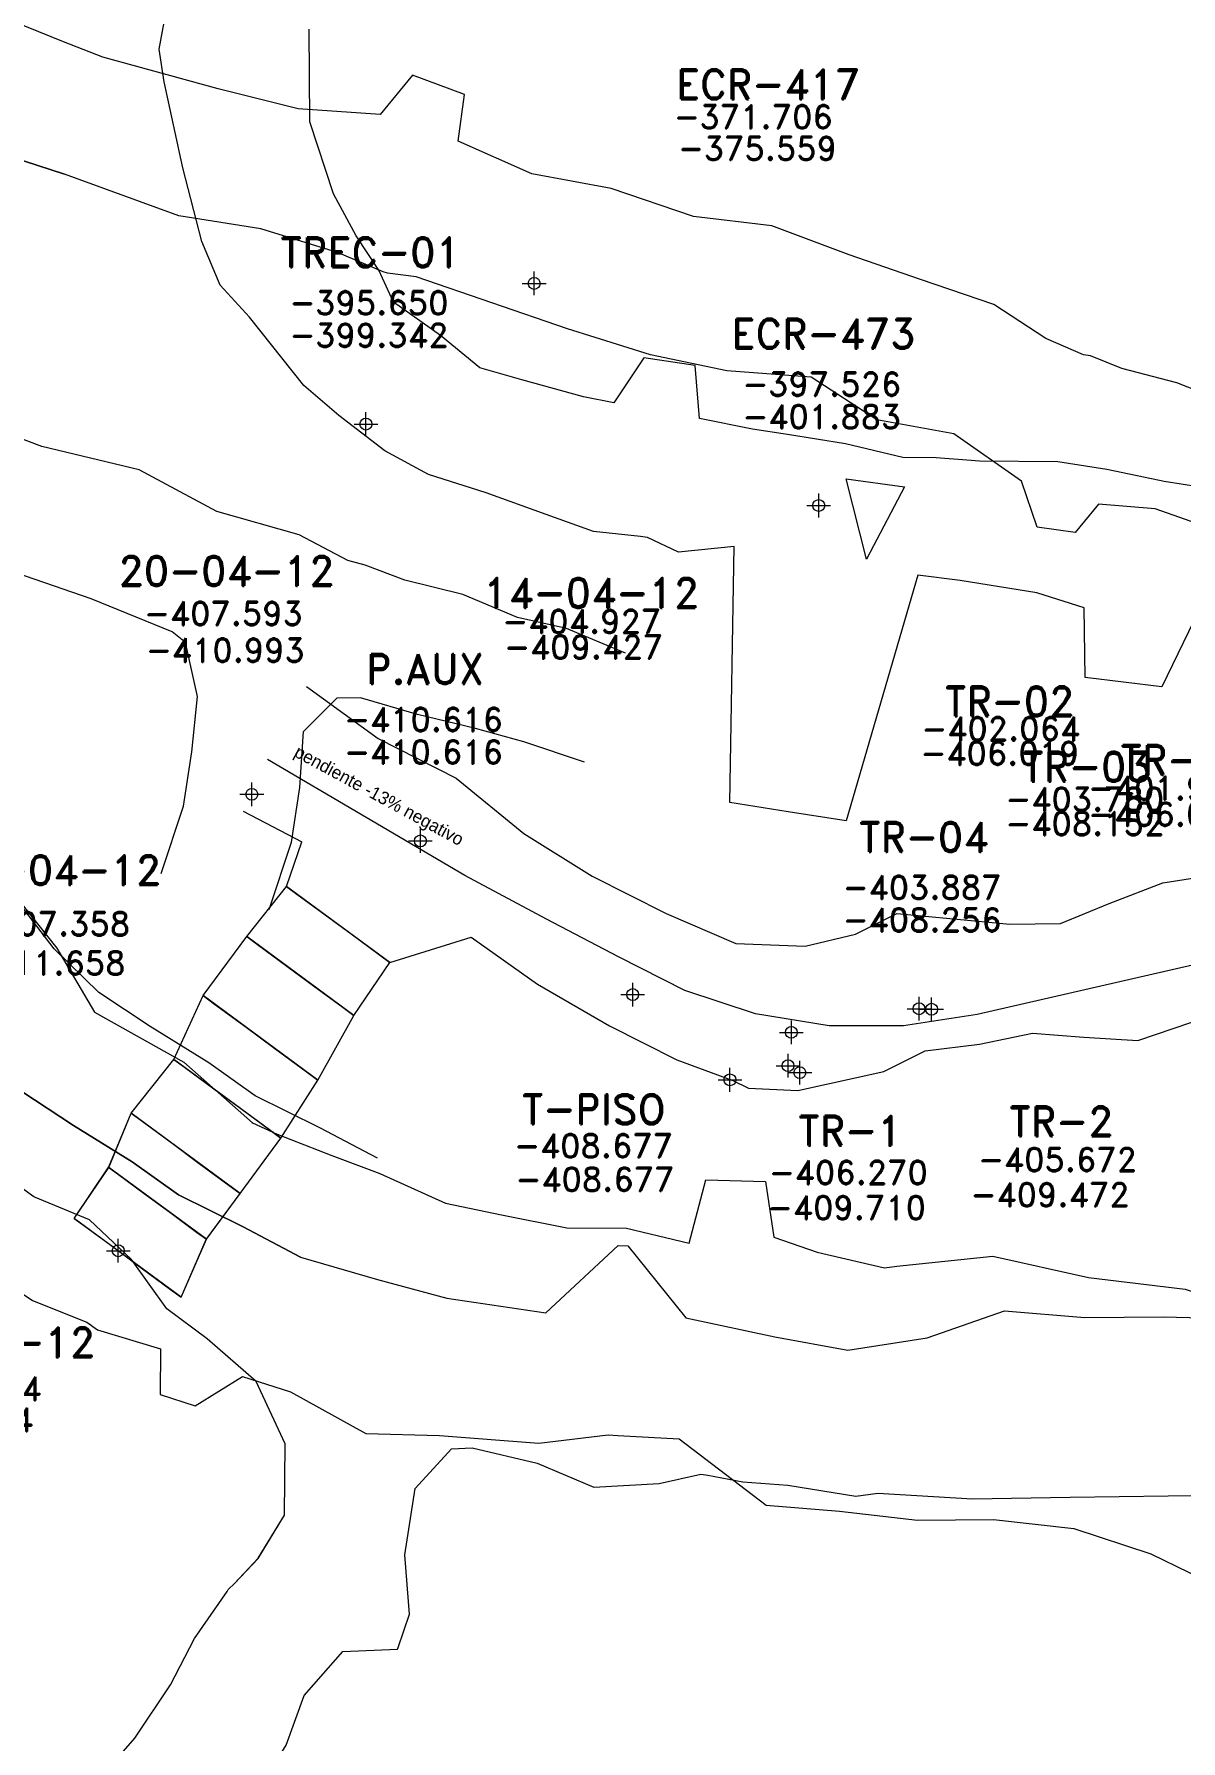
# Model space of a CAD drawing. Extents: x 0 to 99091, y -1812 to 13278.
# Drawn here: x 10198.9 to 10247.2, y 10022.3 to 10094.2 of the extents above; entities that cross this region are included whole.
import ezdxf
from ezdxf.enums import TextEntityAlignment as Align

# ---------------------------------------------------------------- set-up
doc = ezdxf.new("R2010")
doc.units = 0
doc.header["$MEASUREMENT"] = 0
doc.header["$PDMODE"] = 34
doc.header["$PDSIZE"] = 0.5
for name, color, linetype in [('abajo', 7, 'Continuous'), ('ACC-4482-82-SCR', 5, 'Continuous'), ('arriba', 7, 'Continuous'), ('F-380-8541-NW-FI3', 174, 'Continuous'), ('F-440-8185-W-SCR', 1, 'Continuous'), ('F-460-8340-EW-SCR', 5, 'Continuous'), ('proy82- 480', 7, 'Continuous'), ('R-380-8541-SE-FIC', 210, 'Continuous'), ('R-380-8541-SE-SCR', 1, 'Continuous'), ('sec', 7, 'Continuous')]:
    doc.layers.add(name, color=color, linetype=linetype)
doc.styles.add('ROMAND', font='ROMAND.SHX')
doc.styles.add('ROMANS', font='ROMANS.SHX', dxfattribs={"width": 2.5})

# ---------------------------------------------------------------- blocks, each defined once
blk = doc.blocks.new('F2')
at = {"lineweight": 0}
blk.add_point((0, 0), dxfattribs=at)
at = {"lineweight": 0, "style": 'ROMAND'}
for tag, height, p in [('NOMBRE', 1.25, (0.201, 6.617)), ('CIELO', 1, (0.136, 4.616)), ('PISO', 1, (0.136, 3.247))]:
    blk.add_attdef(tag, text='', height=height, dxfattribs=at).set_placement(p, align=Align.CENTER)
at = {"lineweight": 0, "style": 'ROMANS', "flags": 1}
for tag, p in [('MINA', (-0.074, -3.255)), ('LOCALIZACION', (-0.074, -4.928)), ('ESTRUCTURA', (-0.074, -6.618)), ('NIVEL', (-0.074, -8.29)), ('OBRA', (-0.074, -10.121)), ('FECHA', (-0.074, -11.793)), ('ATRAS', (-0.074, -13.483)), ('TOPOGRAFO', (2.675, -15.297))]:
    blk.add_attdef(tag, text='', height=1.25, dxfattribs=at).set_placement(p, align=Align.CENTER)

msp = doc.modelspace()

# ---------------------------------------------------------------- linework, layer by layer
at = {"color": 2, "linetype": 'Continuous', "lineweight": 0, "flags": 128}
msp.add_lwpolyline([(10233.98939, 10072.10295), (10233.13363, 10075.49928), (10235.59448, 10075.15795)], close=True, dxfattribs=at)
at = {"layer": 'abajo', "color": 5, "linetype": 'Continuous', "lineweight": 0}
for points in [[(10210.3953, 10066.74606, -410.99251), (10213.41538, 10064.54433, -410.80705), (10216.7065, 10062.87789, -410.7216), (10219.54728, 10060.54276, -410.54386), (10222.43604, 10058.74379, -410.18156), (10225.54926, 10057.16742, -409.81153), (10228.48598, 10055.90461, -409.76466), (10231.40206, 10055.8021, -409.01906)], [(10207.73005, 10061.48237, -410.99251), (10210.19796, 10060.19559, -410.98517)], [(10217.33377, 10056.17122, -410.54386), (10220.13218, 10054.19382, -410.18156), (10223.15506, 10052.43902, -409.81153), (10226.00143, 10050.99777, -409.76466), (10228.36068, 10050.13944, -409.47178)]]:
    msp.add_polyline3d(points, dxfattribs=at)
at = {"layer": 'abajo', "color": 4, "linetype": 'Continuous', "lineweight": 0, "ltscale": 5}
for points in [[(10200.6093, 10044.3196, -411.65781), (10202.072, 10046.49123, -421.40706), (10203.00719, 10048.75311, -411.4679), (10204.8053, 10051.02435, -411.49976), (10206.03991, 10053.71089, -411.33162), (10207.87597, 10056.20218, -411.15188), (10209.55563, 10058.3127, -410.99533), (10210.19796, 10060.19559, -410.98517)], [(10205.11729, 10040.99725, -411.65781), (10206.16923, 10043.43531, -421.40706), (10207.59568, 10045.37143, -411.4679), (10209.31329, 10047.702, -411.49976), (10210.8699, 10050.15123, -411.33162), (10212.38396, 10052.87983, -411.15188), (10213.90262, 10055.109, -410.99533), (10217.33377, 10056.17122, -410.54386)]]:
    msp.add_polyline3d(points, dxfattribs=at)
at = {"layer": 'abajo', "color": 4, "linetype": 'Continuous', "lineweight": 0}
for points in [[(10199.95617, 10017.77022, -368.23474), (10200.92607, 10019.85295, -368.28144), (10203.15481, 10022.40607, -368.09192), (10204.66374, 10024.65851, -368.26413), (10205.67635, 10026.60657, -368.30446), (10207.04719, 10028.59336, -368.45753), (10207.09322, 10028.68191, -368.46391)], [(10205.54609, 10014.86457, -368.23474), (10206.69345, 10016.85506, -368.28144), (10208.12363, 10019.82327, -368.09192), (10209.54383, 10022.12183, -368.26413), (10210.29025, 10024.20826, -368.30446), (10211.92728, 10026.05669, -368.45753), (10214.22761, 10026.16447, -366.66635)]]:
    msp.add_polyline3d(points, dxfattribs=at)
at = {"layer": 'ACC-4482-82-SCR', "color": 6, "linetype": 'Continuous', "lineweight": 0, "flags": 128}
msp.add_lwpolyline([(10213.3855, 10046.8604), (10210.96069, 10048.13832), (10208.23253, 10049.48233), (10206.28336, 10050.88242), (10203.81143, 10052.41175), (10201.64149, 10053.84729), (10199.76324, 10055.68892), (10198.30366, 10057.5992), (10195.44853, 10059.28067), (10192.92056, 10061.589), (10186.23572, 10065.65196)], dxfattribs=at)
at = {"layer": 'ACC-4482-82-SCR', "color": 6, "linetype": 'Continuous', "lineweight": 0, "elevation": -374.72976, "flags": 128}
msp.add_lwpolyline([(10210.14708, 10042.68699), (10207.72227, 10043.96491), (10204.99411, 10045.30892), (10203.04493, 10046.709), (10200.57301, 10048.23833), (10198.40306, 10049.67387), (10196.52482, 10051.51551), (10195.06524, 10053.42579), (10192.21011, 10055.10725), (10189.68214, 10057.41558), (10182.99729, 10061.47854)], dxfattribs=at)
at = {"layer": 'ACC-4482-82-SCR', "color": 6, "linetype": 'Continuous', "lineweight": 0}
for points in [[(10212.86286, 10071.85316, -352.10097), (10212.13052, 10072.05541, -352.4945), (10210.08807, 10073.13793, -352.48571), (10206.6221, 10074.11133, -352.68498), (10203.34251, 10075.86907, -353.09257), (10199.24643, 10076.86416, -352.84172), (10195.88536, 10078.11862, -353.541), (10193.53807, 10079.0148, -354.06231), (10193.53807, 10079.0148, -354.06231)], [(10212.86286, 10071.85316, -357.70097), (10212.13052, 10072.05541, -357.6945), (10210.08807, 10073.13793, -357.68571), (10206.6221, 10074.11133, -357.78498), (10203.34251, 10075.86907, -357.79257), (10199.24643, 10076.86416, -357.84172), (10195.88536, 10078.11862, -358.241), (10193.53807, 10079.0148, -358.26231), (10193.53807, 10079.0148, -358.26231)], [(10204.73388, 10069.05222, -352.68498), (10201.31442, 10070.43521, -353.09257), (10197.35821, 10071.80505, -352.84172), (10193.99714, 10073.05951, -353.541), (10191.66233, 10074.05783, -354.06231), (10191.66233, 10074.05783, -354.06231)], [(10204.73388, 10069.05222, -357.78498), (10201.31442, 10070.43521, -357.79257), (10197.35821, 10071.80505, -357.84172), (10193.99714, 10073.05951, -358.241), (10191.66233, 10074.05783, -358.26231), (10191.66233, 10074.05783, -358.26231)], [(10223.83138, 10068.1414, -353.30448), (10221.34654, 10069.18601, -353.68987), (10219.2805, 10069.64504, -353.13406), (10216.98234, 10070.6192, -352.90572), (10214.54295, 10071.21912, -352.57738), (10212.86286, 10071.85316, -352.10097)], [(10223.83138, 10068.1414, -358.00448), (10221.34654, 10069.18601, -358.18987), (10219.2805, 10069.64504, -358.03406), (10216.98234, 10070.6192, -357.70572), (10214.54295, 10071.21912, -357.67738), (10212.86286, 10071.85316, -357.70097)], [(10204.2707, 10058.85414, -353.36112), (10205.21331, 10061.69082, -353.10664), (10205.55639, 10063.99174, -353.61154), (10205.80457, 10066.32419, -353.11643), (10205.2942, 10068.59372, -353.54678), (10204.73388, 10069.05222, -352.68498)], [(10204.2707, 10058.85414, -357.96112), (10205.21331, 10061.69082, -357.90664), (10205.55639, 10063.99174, -357.71154), (10205.80457, 10066.32419, -357.71643), (10205.2942, 10068.59372, -357.74678), (10204.73388, 10069.05222, -357.78498)], [(10208.8258, 10057.34051, -357.96112), (10209.76841, 10060.17719, -357.90664), (10210.11149, 10062.47811, -357.71154), (10210.26477, 10064.84209, -357.71643), (10211.67096, 10066.24685, -357.74348)], [(10208.8258, 10057.34051, -353.36112), (10209.76841, 10060.17719, -353.10664), (10210.11149, 10062.47811, -353.61154), (10210.26477, 10064.84209, -353.11643), (10211.67096, 10066.24685, -353.50007)], [(10222.10131, 10063.55698, -353.30448), (10219.54586, 10064.41447, -353.68987), (10217.51513, 10064.96706, -353.13406), (10215.07574, 10065.56699, -352.90572), (10212.67166, 10066.26047, -352.57738), (10211.67096, 10066.24685, -353.50007)], [(10222.10131, 10063.55698, -358.00448), (10219.54586, 10064.41447, -358.18987), (10217.51513, 10064.96706, -358.03406), (10215.07574, 10065.56699, -357.70572), (10212.67166, 10066.26047, -357.67738), (10211.67096, 10066.24685, -357.74348)]]:
    msp.add_polyline3d(points, dxfattribs=at)
at = {"layer": 'arriba', "color": 5, "linetype": 'Continuous', "lineweight": 0}
for points in [[(10210.3953, 10066.74606, -407.59251), (10213.41538, 10064.54433, -406.90705), (10216.7065, 10062.87789, -407.2216), (10219.54728, 10060.54276, -407.24386), (10222.43604, 10058.74379, -406.18156), (10225.54926, 10057.16742, -405.21153), (10228.48598, 10055.90461, -405.66466), (10231.40206, 10055.8021, -404.61906)], [(10207.73005, 10061.48237, -407.59251), (10210.19796, 10060.19559, -406.58517)], [(10231.40206, 10055.8021, -404.61906), (10233.52145, 10056.2948, -403.92565), (10235.27012, 10057.16784, -403.92576), (10237.65182, 10056.94658, -403.08378), (10240.03352, 10056.72532, -402.4418), (10242.15959, 10056.75745, -402.42086), (10244.22068, 10057.59311, -402.1894), (10246.47652, 10058.46914, -401.8369), (10248.5417, 10058.79503, -401.81597), (10251.62123, 10059.12689, -401.98982), (10253.48757, 10059.9222, -402.87941), (10254.07182, 10060.04329, -402.81628)], [(10231.40206, 10055.8021, -409.01906), (10233.52145, 10056.2948, -408.82565), (10235.27012, 10057.16784, -408.42576), (10237.65182, 10056.94658, -408.28378), (10240.03352, 10056.72532, -408.0418), (10242.15959, 10056.75745, -407.72086), (10244.22068, 10057.59311, -407.0894), (10246.47652, 10058.46914, -406.6369), (10248.5417, 10058.79503, -406.31597), (10251.62123, 10059.12689, -406.18982), (10253.48757, 10059.9222, -406.27941), (10254.07182, 10060.04329, -406.21628)], [(10217.33377, 10056.17122, -407.24386), (10220.13218, 10054.19382, -406.18156), (10223.15506, 10052.43902, -405.21153), (10226.00143, 10050.99777, -405.66466), (10228.36068, 10050.13944, -405.47178)], [(10231.10304, 10049.70943, -404.61906), (10234.7188, 10050.51757, -403.92565), (10236.46747, 10051.39061, -403.92576), (10238.7477, 10051.65895, -403.08378), (10240.98734, 10052.12312, -402.4418), (10243.15399, 10051.95941, -402.42086), (10245.41802, 10051.81588, -402.1894), (10247.69415, 10052.59399, -401.8369), (10249.65787, 10053.40948, -401.81597), (10252.75769, 10053.64342, -401.98982), (10255.09079, 10052.18659, -402.87941), (10255.67504, 10052.30768, -402.81628)], [(10231.10304, 10049.70943, -409.01906), (10234.7188, 10050.51757, -408.82565), (10236.46747, 10051.39061, -408.42576), (10238.7477, 10051.65895, -408.28378), (10240.98734, 10052.12312, -408.0418), (10243.15399, 10051.95941, -407.72086), (10245.41802, 10051.81588, -407.0894), (10247.69415, 10052.59399, -406.6369), (10249.65787, 10053.40948, -406.31597), (10252.75769, 10053.64342, -406.18982), (10255.09079, 10052.18659, -406.27941), (10255.67504, 10052.30768, -406.21628)]]:
    msp.add_polyline3d(points, dxfattribs=at)
at = {"layer": 'arriba', "color": 4, "linetype": 'Continuous', "lineweight": 0, "ltscale": 5}
for points in [[(10200.6093, 10044.3196, -407.35781), (10202.06872, 10046.4684, -407.30706), (10203.00719, 10048.75311, -407.3679), (10204.8053, 10051.02435, -406.19976), (10206.03991, 10053.71089, -406.43162), (10207.87597, 10056.20218, -406.25188), (10209.55563, 10058.3127, -406.69533), (10210.19796, 10060.19559, -406.58517)], [(10205.11729, 10040.99725, -407.35781), (10206.17421, 10043.44269, -407.30706), (10207.59568, 10045.37143, -407.3679), (10209.31329, 10047.702, -406.19976), (10210.8699, 10050.15123, -406.43162), (10212.38396, 10052.87983, -406.25188), (10213.90262, 10055.109, -406.69533), (10217.33377, 10056.17122, -407.24386)]]:
    msp.add_polyline3d(points, dxfattribs=at)
at = {"layer": 'arriba', "color": 2, "linetype": 'Continuous', "lineweight": 0}
for points in [[(10228.36068, 10050.13944, -405.47178), (10229.02228, 10049.81155, -404.78361), (10231.10304, 10049.70943, -404.61906)], [(10228.36068, 10050.13944, -409.47178), (10229.02228, 10049.81155, -409.08361), (10231.10304, 10049.70943, -409.01906)]]:
    msp.add_polyline3d(points, dxfattribs=at)
at = {"layer": 'arriba', "color": 4, "linetype": 'Continuous', "lineweight": 0}
for points in [[(10199.95617, 10017.77022, -364.03474), (10200.92607, 10019.85295, -364.48144), (10203.15481, 10022.40607, -364.49192), (10204.66374, 10024.65851, -364.26413), (10205.67635, 10026.60657, -364.40446), (10207.04719, 10028.59336, -364.55753), (10207.09322, 10028.68191, -364.56391)], [(10205.54609, 10014.86457, -364.03474), (10206.69345, 10016.85506, -364.48144), (10208.12363, 10019.82327, -364.49192), (10209.54383, 10022.12183, -364.26413), (10210.29025, 10024.20826, -364.40446), (10211.92728, 10026.05669, -364.55753), (10214.22761, 10026.16447, -362.56635)]]:
    msp.add_polyline3d(points, dxfattribs=at)
at = {"layer": 'F-440-8185-W-SCR', "color": 1, "linetype": 'Continuous', "lineweight": 0}
for points in [[(10177.24642, 10068.67731, -362.60588), (10180.34528, 10067.49259, -362.43053), (10181.91429, 10070.44821, -362.53357), (10184.7732, 10070.1735, -362.53584), (10185.42552, 10067.04546, -362.26472), (10188.3865, 10064.99561, -362.29208), (10191.95931, 10062.78563, -362.724), (10192.1895, 10062.51618, -362.42658), (10195.02952, 10060.90333, -362.65136), (10198.02334, 10058.35457, -362.28099), (10198.30748, 10057.69182, -362.08555), (10199.88096, 10055.71095, -362.60379), (10201.46181, 10053.00902, -362.22507), (10205.22762, 10050.91196, -362.15775), (10208.11891, 10048.34747, -363.63458)], [(10177.24642, 10068.67731, -366.60588), (10180.34528, 10067.49259, -366.63053), (10181.91429, 10070.44821, -366.63357), (10184.7732, 10070.1735, -366.63584), (10185.42552, 10067.04546, -366.76472), (10188.3865, 10064.99561, -366.79208), (10191.95931, 10062.78563, -366.824), (10192.1895, 10062.51618, -366.82658), (10195.02952, 10060.90333, -366.75136), (10198.02334, 10058.35457, -366.78099), (10198.30748, 10057.69182, -366.68555), (10199.88096, 10055.71095, -366.80379), (10201.46181, 10053.00902, -366.72507), (10205.22762, 10050.91196, -366.75775), (10208.11891, 10048.34747, -368.13458)], [(10206.20339, 10039.24903, -362.29105), (10204.51542, 10040.50225, -362.07669), (10203.02414, 10042.58692, -362.06029), (10201.25425, 10044.25641, -362.24388), (10198.8998, 10045.23431, -362.52679), (10196.6306, 10046.87759, -362.30765), (10195.33159, 10048.3515, -362.69466), (10194.06629, 10046.87507, -362.38441), (10191.96816, 10048.12763, -362.17826), (10192.20033, 10049.24856, -362.37347), (10190.8456, 10050.63944, -362.46048), (10189.30192, 10053.72272, -362.53998), (10187.89368, 10055.75166, -362.42425), (10185.00819, 10055.3999, -362.40922), (10182.87553, 10056.34939, -362.39349), (10180.68826, 10057.5764, -362.4764), (10179.35862, 10058.10741, -362.56683), (10177.91865, 10058.83291, -362.8559), (10176.25799, 10059.94737, -362.64222), (10175.09442, 10060.36694, -362.53402), (10175.09442, 10060.36694, -362.53402)], [(10206.20339, 10039.24903, -366.59105), (10204.51542, 10040.50225, -366.67669), (10203.02414, 10042.58692, -366.56029), (10201.25425, 10044.25641, -366.54388), (10198.8998, 10045.23431, -366.72679), (10196.6306, 10046.87759, -366.80765), (10195.33159, 10048.3515, -366.39466), (10194.06629, 10046.87507, -366.48441), (10191.96816, 10048.12764, -366.47826), (10192.20033, 10049.24856, -366.57347), (10190.8456, 10050.63944, -366.56048), (10189.30192, 10053.72272, -366.53998), (10187.89368, 10055.75166, -366.52425), (10185.00819, 10055.3999, -366.60922), (10182.87553, 10056.34939, -366.79349), (10180.68826, 10057.5764, -366.7764), (10179.35862, 10058.10741, -366.76683), (10177.91865, 10058.83291, -366.7559), (10176.25799, 10059.94737, -366.64222), (10175.09442, 10060.36694, -366.63402), (10175.09442, 10060.36694, -366.63402)], [(10208.09656, 10048.35476, -363.6357), (10208.11891, 10048.34747, -363.63458)], [(10208.09656, 10048.35476, -368.1357), (10208.11891, 10048.34747, -368.13458)], [(10208.11891, 10048.34747, -363.63458), (10209.1588, 10047.87051, -363.78195), (10211.46521, 10046.97593, -363.59612), (10213.48644, 10046.21798, -363.40852), (10216.25153, 10044.9634, -364.02565), (10218.60782, 10044.46571, -364.03982), (10221.36098, 10043.91813, -364.05635), (10223.87883, 10043.90407, -364.27112), (10226.52031, 10043.26974, -364.08706), (10227.22738, 10045.94315, -363.7971), (10229.7339, 10045.87508, -363.79887), (10230.08022, 10043.52786, -364.20773), (10231.91548, 10042.89407, -364.31895), (10234.75538, 10042.23481, -364.13608), (10235.26285, 10042.30515, -363.59089)], [(10208.11891, 10048.34747, -368.13458), (10209.1588, 10047.87051, -368.38195), (10211.46521, 10046.97593, -368.29612), (10213.48644, 10046.21798, -368.40852), (10216.25153, 10044.9634, -368.62565), (10218.60782, 10044.46571, -368.63982), (10221.36098, 10043.91813, -368.65635), (10223.87883, 10043.90407, -368.67112), (10226.52031, 10043.26974, -368.68706), (10227.22738, 10045.94315, -368.6971), (10229.7339, 10045.87508, -368.69887), (10230.08022, 10043.52786, -368.50773), (10231.91548, 10042.89407, -368.41895), (10234.75538, 10042.23481, -368.43608), (10235.26285, 10042.30515, -368.39089)], [(10235.26285, 10042.30515, -363.59089), (10239.31021, 10042.72488, -363.51801), (10243.3435, 10041.83505, -364.24579), (10247.41505, 10041.34338, -364.37358), (10250.43381, 10040.35011, -363.99459), (10253.77989, 10039.62676, -364.51764), (10257.48197, 10039.47198, -365.04271), (10259.26412, 10039.20028, -365.05491), (10259.56273, 10039.17159, -365.05695), (10261.07495, 10039.22721, -364.96711), (10262.84363, 10039.86096, -364.37864), (10265.7781, 10040.08131, -364.29829), (10267.14069, 10040.33654, -364.43355)], [(10235.26285, 10042.30515, -368.39089), (10239.31021, 10042.72488, -368.41801), (10243.3435, 10041.83505, -368.54579), (10247.41505, 10041.34338, -368.57358), (10250.43381, 10040.35011, -368.59459), (10253.77989, 10039.62676, -368.61764), (10257.48197, 10039.47198, -368.54271), (10259.26412, 10039.20028, -368.65491), (10259.56273, 10039.17159, -368.65695), (10261.07495, 10039.22721, -368.66711), (10262.84363, 10039.86096, -368.77864), (10265.7781, 10040.08131, -368.79829), (10267.14069, 10040.33654, -368.83355)], [(10207.09322, 10028.68191, -364.56391), (10207.35727, 10028.92705, -362.57364), (10208.3636, 10029.99097, -362.82353), (10209.46988, 10031.8109, -363.25335), (10209.48995, 10034.82062, -363.23314), (10208.28009, 10037.44782, -363.24298), (10206.20339, 10039.24903, -362.29105)], [(10207.09328, 10028.68186, -366.66635), (10207.358, 10028.92777, -366.67364), (10208.36331, 10029.99073, -366.92353), (10209.46963, 10031.81057, -367.15335), (10209.48995, 10034.82062, -367.73314), (10208.28009, 10037.44782, -367.94298), (10206.20339, 10039.24903, -366.59105)], [(10214.22761, 10026.16447, -362.56635), (10214.25128, 10026.23314, -362.57364), (10214.73767, 10027.64415, -362.82353), (10214.53807, 10030.1336, -363.25335), (10214.97331, 10032.93043, -363.23314), (10216.50512, 10034.61254, -363.24298), (10217.37336, 10034.64297, -364.03982)], [(10214.22761, 10026.16447, -366.66635), (10214.25128, 10026.23314, -366.67364), (10214.73767, 10027.64415, -366.92353), (10214.53807, 10030.1336, -367.15335), (10214.97331, 10032.93043, -367.73314), (10216.50512, 10034.61254, -367.94298), (10217.37336, 10034.64297, -368.63982)], [(10217.37336, 10034.64297, -364.03982), (10220.11405, 10033.99618, -364.05635), (10222.50721, 10032.98992, -364.27112), (10225.24844, 10033.14935, -364.08706), (10227.00996, 10033.53269, -363.7971), (10227.30761, 10033.49528, -363.79887), (10228.78341, 10033.20903, -364.20773), (10230.68102, 10033.07134, -364.31895), (10233.54586, 10032.61051, -364.13608), (10234.46595, 10032.73828, -363.59089)], [(10217.37336, 10034.64297, -368.63982), (10220.11405, 10033.99618, -368.65635), (10222.50721, 10032.98992, -368.67112), (10225.24844, 10033.14935, -368.68706), (10227.00996, 10033.53269, -368.6971), (10227.30761, 10033.49528, -368.69887), (10228.78341, 10033.20903, -368.50773), (10230.68102, 10033.07134, -368.41895), (10233.54586, 10032.61051, -368.43608), (10234.46595, 10032.73828, -368.39089)], [(10234.46595, 10032.73828, -363.59089), (10238.46035, 10032.5059, -363.51801), (10242.57931, 10032.56419, -364.24579), (10246.69827, 10032.62247, -364.37358), (10249.8124, 10032.66411, -363.99459), (10252.89345, 10028.69465, -364.51764), (10256.63871, 10029.0851, -365.04271), (10258.23323, 10026.54397, -365.05491), (10258.53218, 10026.51906, -365.05695), (10260.2345, 10028.88592, -364.96711), (10261.9618, 10029.14343, -364.37864), (10264.99284, 10030.59683, -364.29829), (10266.89317, 10032.12113, -364.37033)], [(10234.46595, 10032.73828, -368.39089), (10238.46035, 10032.5059, -368.41801), (10242.57931, 10032.56419, -368.54579), (10246.69827, 10032.62247, -368.57358), (10249.8124, 10032.66411, -368.59459), (10252.89345, 10028.69465, -368.61764), (10256.63871, 10029.0851, -368.54271), (10258.23323, 10026.54397, -368.65491), (10258.53218, 10026.51906, -368.65695), (10260.2345, 10028.88592, -368.66711), (10261.9618, 10029.14343, -368.77864), (10264.99284, 10030.59683, -368.79829), (10266.89317, 10032.12113, -368.77033)]]:
    msp.add_polyline3d(points, dxfattribs=at)
at = {"layer": 'F-460-8340-EW-SCR', "linetype": 'Continuous', "lineweight": 0}
for points in [[(10182.99729, 10061.47854, -374.13858), (10183.48459, 10061.12852, -374.13304), (10184.21553, 10060.60349, -374.32474), (10184.42371, 10060.2077, -374.42105), (10186.61653, 10058.63261, -374.59614), (10189.18685, 10059.1257, -374.67953), (10189.26807, 10059.06737, -374.67861), (10189.68214, 10057.41558, -374.86661), (10192.21011, 10055.10725, -374.83525), (10195.06524, 10053.42579, -374.4048), (10196.52482, 10051.51551, -374.48358), (10198.40306, 10049.67387, -374.35959), (10200.57301, 10048.23833, -374.23561), (10203.04493, 10046.709, -374.90885), (10204.99411, 10045.30892, -374.18671), (10207.72227, 10043.96491, -374.73703)], [(10182.99729, 10061.47854, -379.13858), (10183.48459, 10061.12852, -379.13304), (10184.21553, 10060.60349, -379.12474), (10184.42371, 10060.2077, -379.12105), (10186.61653, 10058.63261, -379.09614), (10189.18685, 10059.1257, -379.17953), (10189.26807, 10059.06737, -379.17861), (10189.68214, 10057.41558, -379.16661), (10192.21011, 10055.10725, -379.13525), (10195.06524, 10053.42579, -379.1048), (10196.52482, 10051.51551, -379.08358), (10198.40306, 10049.67387, -379.05959), (10200.57301, 10048.23833, -379.03561), (10203.04493, 10046.709, -379.10885), (10204.99411, 10045.30892, -379.08671), (10207.72227, 10043.96491, -379.05903)], [(10179.93158, 10053.95385, -379.12105), (10179.93158, 10053.95385, -379.12105), (10181.89104, 10052.05387, -379.09614), (10183.35292, 10051.00381, -379.17953), (10183.43413, 10050.94547, -379.17861), (10184.48994, 10050.18709, -379.16661), (10187.71798, 10048.85339, -379.13525), (10190.80646, 10047.49681, -379.1048), (10192.67442, 10046.15506, -379.08358), (10194.55267, 10044.31342, -379.05959), (10196.43091, 10042.47179, -379.03561), (10198.8445, 10040.86124, -379.10885), (10201.14371, 10039.94847, -379.08671), (10201.59113, 10039.62513, -379.00038)], [(10179.93158, 10053.95385, -374.42105), (10179.93158, 10053.95385, -374.42105), (10181.89104, 10052.05387, -374.59614), (10183.35292, 10051.00381, -374.67953), (10183.43413, 10050.94547, -374.67861), (10184.48994, 10050.18709, -374.86661), (10187.71798, 10048.85339, -374.83525), (10190.80646, 10047.49681, -374.4048), (10192.67442, 10046.15506, -374.48358), (10194.55267, 10044.31342, -374.35959), (10196.43091, 10042.47179, -374.23561), (10198.8445, 10040.86124, -374.90885), (10201.14371, 10039.94847, -374.18671), (10201.59113, 10039.62513, -374.10038)], [(10207.72227, 10043.96491, -374.73703), (10207.72227, 10043.96491, -374.73703), (10210.14708, 10042.68699, -374.72976), (10213.38468, 10041.73948, -374.44144)], [(10207.72227, 10043.96491, -379.05903), (10207.72227, 10043.96491, -379.05903), (10210.14708, 10042.68699, -378.72976), (10213.38468, 10041.73948, -379.14144)], [(10213.38468, 10041.73948, -374.44144), (10216.30105, 10040.95757, -374.30206), (10220.47412, 10040.3367, -374.20155), (10223.52825, 10043.17964, -374.5012), (10223.9277, 10043.15855, -374.50115), (10226.37119, 10040.12551, -374.50083), (10230.13427, 10039.326, -374.80037), (10233.20887, 10038.76312, -374.6), (10236.54119, 10039.28817, -374.9996), (10239.80527, 10040.41765, -375.19921), (10243.19527, 10040.13854, -375.7988), (10246.50123, 10040.16429, -375.5984), (10249.80191, 10040.09017, -375.598), (10251.89372, 10039.87959, -375.79774)], [(10213.38468, 10041.73948, -379.14144), (10216.30105, 10040.95757, -379.20206), (10220.47412, 10040.3367, -379.30155), (10223.52825, 10043.17964, -379.4012), (10223.9277, 10043.15855, -379.50115), (10226.37119, 10040.12551, -379.40083), (10230.13427, 10039.326, -379.50037), (10233.20887, 10038.76312, -379.5), (10236.54119, 10039.28817, -379.3996), (10239.80527, 10040.41765, -379.49921), (10243.19527, 10040.13854, -379.4988), (10246.50123, 10040.16429, -379.5984), (10249.80191, 10040.09017, -379.598), (10251.89372, 10039.87959, -379.59774)], [(10201.59113, 10039.62513, -374.10038), (10201.59113, 10039.62513, -374.10038), (10204.23802, 10038.82271, -374.20994), (10204.23064, 10036.89116, -374.51226)], [(10201.59113, 10039.62513, -379.00038), (10201.59113, 10039.62513, -379.00038), (10204.23802, 10038.82271, -379.10994), (10204.23203, 10036.89089, -379.0278)], [(10204.23064, 10036.89116, -374.51226), (10205.70661, 10036.42258, -374.61737), (10205.70661, 10036.42258, -374.61737), (10207.70247, 10037.64982, -374.42268), (10209.7161, 10037.0033, -374.72976), (10212.89322, 10035.25808, -374.44144)], [(10204.23203, 10036.89089, -379.0278), (10205.70707, 10036.42267, -379.01737), (10205.70707, 10036.42267, -379.01737), (10207.70224, 10037.64991, -379.22268), (10209.7161, 10037.0033, -378.72976), (10212.89322, 10035.25808, -379.14144)], [(10212.89322, 10035.25808, -374.44144), (10215.99527, 10035.16564, -374.30206), (10220.18416, 10034.84435, -374.20155), (10223.10648, 10035.19076, -374.5012), (10223.50593, 10035.16967, -374.50115), (10226.10231, 10035.0326, -374.50083), (10229.75995, 10032.23588, -374.80037), (10232.85037, 10031.97258, -374.6), (10236.13524, 10031.59888, -374.9996), (10239.34133, 10031.62989, -375.19921), (10242.72606, 10031.25092, -375.7988), (10245.97402, 10030.17819, -375.5984), (10249.19562, 10028.60616, -375.598), (10251.30852, 10028.79503, -375.79774)], [(10212.89322, 10035.25808, -379.14144), (10215.99527, 10035.16564, -379.20206), (10220.18416, 10034.84435, -379.30155), (10223.10648, 10035.19076, -379.4012), (10223.50593, 10035.16967, -379.50115), (10226.10231, 10035.0326, -379.40083), (10229.75995, 10032.23588, -379.50037), (10232.85037, 10031.97258, -379.5), (10236.13524, 10031.59888, -379.3996), (10239.34133, 10031.62989, -379.49921), (10242.72606, 10031.25092, -379.4988), (10245.97402, 10030.17819, -379.5984), (10249.19562, 10028.60616, -379.598), (10251.30852, 10028.79503, -379.59774)]]:
    msp.add_polyline3d(points, dxfattribs=at)
at = {"layer": 'proy82- 480', "color": 1, "linetype": 'Continuous', "lineweight": 0, "elevation": -402.5022, "flags": 128}
msp.add_lwpolyline([(10254.96939, 10056.9306), (10249.07, 10055.3), (10238.65, 10052.92), (10235.55, 10052.44), (10232.42, 10052.44), (10229.32, 10052.94), (10226.33, 10053.92), (10223.54, 10055.35), (10220.51, 10056.94), (10217.06, 10058.78), (10208.75525, 10063.66187)], dxfattribs=at)
at = {"layer": 'R-380-8541-SE-SCR', "color": 1, "linetype": 'Continuous', "lineweight": 0, "elevation": -370.56005, "flags": 128}
msp.add_lwpolyline([(10179.82413, 10094.02933), (10182.42306, 10092.76094), (10184.70843, 10091.80519), (10186.96627, 10089.49102), (10187.06017, 10089.46039), (10188.68391, 10090.2982), (10188.8717, 10090.23695), (10189.25077, 10088.8511), (10192.71705, 10090.56054), (10195.7527, 10089.67564), (10198.50667, 10088.8826), (10200.19679, 10088.33137)], dxfattribs=at)
at = {"layer": 'R-380-8541-SE-SCR', "color": 1, "linetype": 'Continuous', "lineweight": 0}
for points in [[(10204.18903, 10093.60546, -393.10618), (10204.60791, 10095.89318, -392.80399), (10204.63662, 10098.85605, -391.75784), (10205.39099, 10101.76317, -391.79412), (10205.79491, 10104.5874, -391.54797), (10204.81198, 10106.54353, -391.31611), (10201.76657, 10107.40057, -391.34578), (10202.70301, 10109.59023, -391.3282), (10206.33173, 10108.63687, -391.09633), (10207.7531, 10109.5984, -391.17326), (10210.91178, 10111.51093, -391.01832), (10211.8889, 10112.42423, -390.85383)], [(10204.18903, 10093.60546, -397.30618), (10204.60791, 10095.89318, -397.20399), (10204.63662, 10098.85605, -397.15784), (10205.39099, 10101.76317, -396.99412), (10205.79491, 10104.5874, -396.84797), (10204.81198, 10106.54353, -396.71611), (10201.78946, 10107.40057, -396.64578), (10202.70301, 10109.59023, -396.6282), (10206.33173, 10108.63687, -396.49633), (10207.7531, 10109.5984, -396.27326), (10210.91178, 10111.51093, -396.11832), (10211.8889, 10112.42423, -395.91283)], [(10201.8092, 10093.27506, -369.41533), (10200.15009, 10093.92137, -369.13311), (10197.48914, 10094.99962, -368.67843), (10194.48449, 10095.9796, -368.0767), (10191.73139, 10096.45679, -367.53769), (10191.73139, 10096.45679, -367.53769), (10190.94922, 10096.60672, -367.21226), (10190.76143, 10096.66797, -367.18091), (10189.5718, 10097.16115, -366.97708), (10189.4779, 10097.19178, -366.9614), (10186.69293, 10097.88974, -366.30671), (10184.31454, 10098.56028, -366.01474), (10181.49855, 10099.16317, -365.76005), (10181.49855, 10099.16317, -365.76005)], [(10200.19679, 10088.33137, -369.41533), (10198.50667, 10088.8826, -369.13311), (10195.7527, 10089.67564, -368.67843), (10192.71705, 10090.56054, -368.0767), (10189.25077, 10088.8511, -367.53769), (10189.25077, 10088.8511, -367.53769), (10188.8717, 10090.23695, -367.21226), (10188.68391, 10090.2982, -367.18091), (10187.06017, 10089.46039, -366.97708), (10186.96627, 10089.49102, -366.9614), (10184.70843, 10091.80519, -366.30671), (10182.42306, 10092.76094, -366.01474), (10179.82413, 10094.02933, -365.76005), (10179.82413, 10094.02933, -365.76005)], [(10213.44574, 10084.28792, -393.56234), (10212.49237, 10085.74339, -393.8116), (10211.53114, 10087.51386, -393.13427), (10210.53841, 10090.54437, -393.05053), (10210.50397, 10094.45221, -392.42247), (10210.50397, 10094.45221, -392.42247), (10210.50397, 10094.45221, -392.42247)], [(10213.44574, 10084.28792, -399.06234), (10212.49237, 10085.74339, -399.0116), (10211.53114, 10087.51386, -398.63427), (10210.53841, 10090.54437, -398.15053), (10210.50397, 10094.45221, -397.82247), (10210.50397, 10094.45221, -397.82247), (10210.50397, 10094.45221, -397.82247)], [(10241.54636, 10081.40671, -373.68993), (10239.36089, 10082.83778, -373.62067), (10236.26453, 10083.90276, -372.69834), (10233.26289, 10084.93836, -373.08881), (10230.0067, 10086.15761, -372.84088), (10226.70299, 10086.554, -372.21856), (10223.22772, 10087.73649, -371.94504), (10219.88852, 10088.35329, -371.50991), (10216.7863, 10089.73418, -370.87479), (10217.05473, 10091.69536, -370.62121), (10214.85437, 10092.51001, -370.59562), (10213.50048, 10090.85791, -370.02686), (10210.0428, 10091.09266, -370.09174), (10206.66812, 10091.92986, -369.14381), (10201.8092, 10093.27506, -369.41533)], [(10241.54636, 10081.40671, -378.28993), (10239.36089, 10082.83778, -377.82067), (10236.26453, 10083.90276, -377.39834), (10233.26289, 10084.93836, -376.98881), (10230.0067, 10086.15761, -376.54088), (10226.70299, 10086.554, -376.31856), (10223.22772, 10087.73649, -375.84504), (10219.88852, 10088.35329, -375.20991), (10216.7863, 10089.73418, -374.77479), (10217.05472, 10091.69536, -374.52121), (10214.85437, 10092.51001, -374.49562), (10213.50048, 10090.85791, -374.22686), (10210.0428, 10091.09266, -373.89174), (10206.66812, 10091.92986, -373.54381), (10201.8092, 10093.27506, -373.53101)], [(10207.99326, 10082.31042, -393.56234), (10206.75787, 10083.6636, -393.8116), (10205.98465, 10085.50227, -393.13427), (10205.17994, 10088.60097, -393.05053), (10204.39344, 10092.23604, -392.42247), (10204.18903, 10093.60546, -393.10618), (10204.18903, 10093.60546, -393.10618)], [(10207.99326, 10082.31042, -399.06234), (10206.75787, 10083.6636, -399.0116), (10205.98465, 10085.50227, -398.63427), (10205.17994, 10088.60097, -398.15053), (10204.39344, 10092.23604, -397.82247), (10204.18903, 10093.60546, -397.30618), (10204.18903, 10093.60546, -397.30618)], [(10240.51558, 10075.39443, -373.68993), (10237.67247, 10077.39359, -373.62067), (10234.42801, 10077.981, -372.69834), (10231.66334, 10079.7807, -373.08881), (10228.11093, 10080.04483, -372.84088), (10224.89609, 10080.72776, -372.21856), (10221.39119, 10081.81474, -371.94504), (10218.20011, 10082.90909, -371.50991), (10215.00902, 10084.00345, -370.87479), (10213.81305, 10084.16496, -370.62121), (10213.6236, 10084.22371, -370.59562), (10211.69358, 10085.03167, -370.02686), (10208.47287, 10086.03052, -370.09174), (10205.00933, 10086.58118, -369.14381), (10200.19679, 10088.33137, -369.41533)], [(10240.51558, 10075.39443, -378.28993), (10237.67247, 10077.39359, -377.82067), (10234.42801, 10077.981, -377.39834), (10231.66334, 10079.7807, -376.98881), (10228.11093, 10080.04483, -376.54088), (10224.89609, 10080.72776, -376.31856), (10221.39119, 10081.81474, -375.84504), (10218.20011, 10082.90909, -375.20991), (10215.00902, 10084.00345, -374.77479), (10213.81305, 10084.16496, -374.52121), (10213.6236, 10084.22371, -374.49562), (10211.69358, 10085.03167, -374.22686), (10208.47287, 10086.03052, -373.89174), (10205.00933, 10086.58118, -373.54381), (10200.19679, 10088.33137, -370.56005)], [(10219.47056, 10079.66793, -395.48313), (10219.47056, 10079.66793, -395.48313), (10219.47056, 10079.66793, -395.48313), (10217.70367, 10080.18112, -395.13433), (10216.04069, 10081.53906, -395.10963), (10214.06562, 10082.93662, -394.75284), (10213.44574, 10084.28792, -393.56234), (10213.44574, 10084.28792, -393.56234)], [(10219.47056, 10079.66793, -400.08313), (10219.47056, 10079.66793, -400.08313), (10219.47056, 10079.66793, -400.08313), (10217.70367, 10080.18112, -399.73433), (10216.04069, 10081.53906, -399.60963), (10214.06562, 10082.93662, -399.35284), (10213.44574, 10084.28792, -399.06234), (10213.44574, 10084.28792, -399.06234)], [(10217.9621, 10074.90091, -395.48313), (10217.9621, 10074.90091, -395.48313), (10217.9621, 10074.90091, -395.48313), (10215.53009, 10075.67828, -395.13433), (10213.69323, 10076.676, -395.10963), (10211.76163, 10078.16361, -394.75284), (10210.27773, 10079.43511, -394.64955), (10207.99326, 10082.31042, -393.56234)], [(10217.9621, 10074.90091, -400.08313), (10217.9621, 10074.90091, -400.08313), (10217.9621, 10074.90091, -400.08313), (10215.53009, 10075.67828, -399.73433), (10213.69323, 10076.676, -399.60963), (10211.76163, 10078.16361, -399.35284), (10210.27773, 10079.43511, -399.24955), (10207.99326, 10082.31042, -399.06234)], [(10255.43849, 10076.74925, -375.74029), (10254.21918, 10077.30628, -376.14671), (10252.00591, 10077.88865, -375.4429), (10249.32105, 10078.65334, -374.97306), (10247.06078, 10079.54815, -374.55605), (10244.74982, 10080.14727, -373.83903), (10243.43274, 10080.67746, -373.75411), (10243.13964, 10080.72771, -373.71448), (10241.54636, 10081.40671, -373.68993)], [(10255.43849, 10076.74925, -380.04029), (10254.21918, 10077.30628, -379.74671), (10252.00591, 10077.88865, -379.7429), (10249.32105, 10078.65334, -379.47306), (10247.06078, 10079.54815, -379.15605), (10244.74982, 10080.14727, -378.73903), (10243.43274, 10080.67746, -378.55411), (10243.13964, 10080.72771, -378.51448), (10241.54636, 10081.40671, -378.28993)], [(10238.21638, 10076.28053, -398.47213), (10236.9274, 10076.3806, -398.30329), (10235.52502, 10076.39718, -398.02147), (10233.10673, 10076.97724, -397.59677), (10230.65759, 10077.3597, -397.17208), (10229.18811, 10077.58918, -397.17726), (10226.95032, 10078.03984, -396.87855), (10226.77335, 10080.27062, -396.59672), (10224.60692, 10080.59088, -396.55775), (10223.34102, 10078.70469, -396.498), (10222.06002, 10078.95342, -395.97332)], [(10238.21638, 10076.28053, -402.37213), (10236.9274, 10076.3806, -402.70329), (10235.52502, 10076.39718, -402.42147), (10233.10673, 10076.97724, -402.19677), (10230.65759, 10077.3597, -401.87208), (10229.18811, 10077.58918, -401.67726), (10226.95032, 10078.03984, -401.47855), (10226.77335, 10080.27124, -401.29672), (10224.60692, 10080.59088, -401.25775), (10223.34102, 10078.70469, -401.098), (10222.06002, 10078.95342, -400.47332)], [(10222.06002, 10078.95342, -395.97332), (10219.47056, 10079.66793, -395.48313)], [(10222.06002, 10078.95342, -400.47332), (10219.47056, 10079.66793, -400.08313)], [(10260.74572, 10073.39055, -401.43042), (10258.9398, 10073.37924, -401.16868), (10256.5302, 10073.97227, -401.00517), (10254.07261, 10074.26916, -400.24165), (10251.48538, 10074.38445, -399.96359), (10248.68512, 10075.04077, -399.64191), (10246.53653, 10075.3889, -399.12202), (10246.3412, 10075.42055, -399.09294), (10244.11093, 10075.88322, -398.7585), (10242.06, 10076.21552, -398.35315), (10238.75713, 10076.24416, -397.8733), (10238.21638, 10076.28053, -398.47213)], [(10260.74572, 10073.39055, -406.13042), (10258.9398, 10073.37924, -405.86868), (10256.5302, 10073.97227, -405.70517), (10254.07261, 10074.26916, -405.44165), (10251.48538, 10074.38445, -404.96359), (10248.68512, 10075.04077, -404.24191), (10246.53653, 10075.3889, -403.72202), (10246.3412, 10075.42055, -403.69294), (10244.11093, 10075.88322, -403.9585), (10242.06, 10076.21552, -403.65315), (10238.75713, 10076.24416, -402.8733), (10238.21638, 10076.28053, -402.37213)], [(10250.08333, 10072.97557, -376.1357), (10248.42545, 10073.42956, -374.97306), (10246.14829, 10074.2258, -374.55605), (10243.76973, 10074.43068, -373.83903), (10242.7786, 10073.22715, -373.75411), (10241.18748, 10073.46327, -373.71448), (10240.51558, 10075.39443, -373.68993)], [(10250.08421, 10072.97383, -379.6357), (10250.08421, 10072.97383, -379.6357), (10248.42545, 10073.42956, -379.47306), (10246.14829, 10074.2258, -379.15605), (10243.76973, 10074.43068, -378.73903), (10242.77907, 10073.22704, -378.55411), (10241.18748, 10073.46338, -378.51448), (10240.51558, 10075.39443, -378.28993)], [(10220.49122, 10073.99572, -395.97332), (10217.9621, 10074.90091, -395.48313)], [(10220.49122, 10073.99572, -400.47332), (10217.9621, 10074.90091, -400.08313)], [(10237.94143, 10071.20981, -397.8733), (10236.15594, 10071.44048, -398.30329), (10233.13351, 10061.08278, -398.02147), (10230.68437, 10061.46524, -397.59677), (10228.23522, 10061.8477, -397.17208), (10228.41665, 10072.64905, -397.17726), (10226.07087, 10072.4081, -396.87855), (10224.76106, 10073.01749, -396.59672), (10224.46716, 10073.06338, -396.55775), (10222.49242, 10073.27055, -396.498), (10220.49122, 10073.99572, -395.97332)], [(10237.94143, 10071.20981, -402.8733), (10236.15594, 10071.44048, -402.70329), (10233.13351, 10061.08278, -402.42147), (10230.68437, 10061.46524, -402.19677), (10228.23522, 10061.8477, -401.87208), (10228.41665, 10072.64905, -401.67726), (10226.07087, 10072.4081, -401.47855), (10224.76106, 10073.01749, -401.29672), (10224.46716, 10073.06338, -401.25775), (10222.49242, 10073.27055, -401.098), (10220.49122, 10073.99572, -400.47332)], [(10254.59181, 10068.20372, -401.86515), (10253.22493, 10069.03739, -400.24165), (10250.68568, 10069.44882, -399.96359), (10247.78946, 10069.51286, -399.64191), (10246.43079, 10066.72823, -399.12202), (10243.21096, 10067.11894, -399.09294), (10243.16728, 10070.05917, -398.7585), (10241.16433, 10070.68762, -398.35315), (10237.94143, 10071.20981, -397.8733), (10237.94143, 10071.20981, -397.8733)], [(10254.59181, 10068.20372, -406.06515), (10253.22493, 10069.03739, -405.44165), (10250.68568, 10069.44882, -404.96359), (10247.78946, 10069.51286, -404.24191), (10246.43082, 10066.72828, -403.72202), (10243.21102, 10067.11894, -403.69294), (10243.16728, 10070.05917, -403.9585), (10241.16433, 10070.68762, -403.65315), (10237.94143, 10071.20981, -402.8733), (10237.94143, 10071.20981, -402.8733)]]:
    msp.add_polyline3d(points, dxfattribs=at)
at = {"layer": 'sec', "color": 4, "linetype": 'Continuous', "lineweight": 0, "ltscale": 5}
for points in [[(10213.90262, 10055.109, -410.99533), (10209.55563, 10058.3127, -410.99533), (10209.55563, 10058.3127, -408.50133), (10209.99032, 10057.99233, -407.23713), (10211.18575, 10057.11131, -406.69533), (10212.2725, 10056.31039, -406.69533), (10213.46792, 10055.42937, -407.23713), (10213.90262, 10055.109, -408.50133), (10213.90262, 10055.109, -410.99533)], [(10212.38396, 10052.87983, -411.15188), (10207.87597, 10056.20218, -411.15188), (10207.87597, 10056.20218, -408.30988), (10208.32677, 10055.86995, -406.86928), (10209.56647, 10054.9563, -406.25188), (10210.69347, 10054.12572, -406.25188), (10211.93317, 10053.21207, -406.86928), (10212.38396, 10052.87983, -408.30988), (10212.38396, 10052.87983, -411.15188)], [(10210.8699, 10050.15123, -411.33162), (10206.03991, 10053.71089, -411.33162), (10206.03991, 10053.71089, -408.48962), (10206.52291, 10053.35492, -407.04902), (10207.85116, 10052.37601, -406.43162), (10209.05865, 10051.4861, -406.43162), (10210.3869, 10050.50719, -407.04902), (10210.8699, 10050.15123, -408.48962), (10210.8699, 10050.15123, -411.33162)], [(10209.31329, 10047.702, -411.49976), (10204.8053, 10051.02435, -411.49976), (10204.8053, 10051.02435, -408.42576), (10205.2561, 10050.69212, -406.86756), (10206.4958, 10049.77847, -406.19976), (10207.62279, 10048.94788, -406.19976), (10208.86249, 10048.03424, -406.86756), (10209.31329, 10047.702, -408.42576), (10209.31329, 10047.702, -411.49976)], [(10207.59568, 10045.37143, -411.4679), (10203.00719, 10048.75311, -411.4679), (10203.00719, 10048.75311, -409.0899), (10203.46604, 10048.41494, -407.8845), (10204.72788, 10047.48498, -407.3679), (10205.875, 10046.63956, -407.3679), (10207.13683, 10045.7096, -407.8845), (10207.59568, 10045.37143, -409.0899), (10207.59568, 10045.37143, -411.4679)], [(10206.17421, 10043.44269, -421.40706), (10202.06872, 10046.4684, -421.40706), (10202.06872, 10046.4684, -413.22906), (10202.47927, 10046.16583, -409.08366), (10203.60828, 10045.33376, -407.30706), (10204.63465, 10044.57733, -407.30706), (10205.76366, 10043.74526, -409.08366), (10206.17421, 10043.44269, -413.22906), (10206.17421, 10043.44269, -421.40706)], [(10205.11729, 10040.99725, -411.65781), (10200.6093, 10044.3196, -411.65781), (10200.6093, 10044.3196, -409.16381), (10201.0601, 10043.98736, -407.89961), (10202.29979, 10043.07371, -407.35781), (10203.42679, 10042.24313, -407.35781), (10204.66649, 10041.32948, -407.89961), (10205.11729, 10040.99725, -409.16381), (10205.11729, 10040.99725, -411.65781)]]:
    msp.add_polyline3d(points, dxfattribs=at)

# ---------------------------------------------------------------- block references
at = {"color": 2, "linetype": 'Continuous', "lineweight": 0}
ref = msp.add_blockref('F2', (10208.09144, 10062.19609, -407.59251), dxfattribs=at)
ref.add_attrib('NOMBRE', '20-04-12', dxfattribs={"lineweight": 0, "height": 1.25, "style": 'ROMAND'}).set_placement((10207.02135, 10070.98523, -407.59251), align=Align.CENTER)
ref.add_attrib('CIELO', '-407.593', dxfattribs={"lineweight": 0, "height": 1, "style": 'ROMAND'}).set_placement((10206.90233, 10069.31974, -407.59251), align=Align.CENTER)
ref.add_attrib('PISO', '-410.993', dxfattribs={"lineweight": 0, "height": 1, "style": 'ROMAND'}).set_placement((10206.98164, 10067.77323, -407.59251), align=Align.CENTER)
ref = msp.add_blockref('F2', (10224.14045, 10053.75559, -404.92736), dxfattribs=at)
ref.add_attrib('NOMBRE', '14-04-12', dxfattribs={"lineweight": 0, "height": 1.25, "style": 'ROMAND'}).set_placement((10222.3844, 10070.05943, -404.92736), align=Align.CENTER)
ref.add_attrib('CIELO', '-404.927', dxfattribs={"lineweight": 0, "height": 1, "style": 'ROMAND'}).set_placement((10221.99929, 10068.98303, -404.92736), align=Align.CENTER)
ref.add_attrib('PISO', '-409.427', dxfattribs={"lineweight": 0, "height": 1, "style": 'ROMAND'}).set_placement((10222.07619, 10067.90675, -404.92736), align=Align.CENTER)
at = {"color": 4, "linetype": 'Continuous', "lineweight": 0, "ltscale": 5}
msp.add_blockref('F2', (10215.19479, 10060.23341, -410.61623), dxfattribs=at).add_auto_attribs({'NOMBRE': 'P.AUX', 'CIELO': '-410.616', 'PISO': '-410.616'})
at = {"color": 2, "linetype": 'Continuous', "lineweight": 0}
ref = msp.add_blockref('F2', (10236.73403, 10053.13753, -403.78018), dxfattribs=at)
ref.add_attrib('NOMBRE', 'TR-03', dxfattribs={"lineweight": 0, "height": 1.25, "style": 'ROMAND'}).set_placement((10243.27936, 10062.73261, -403.78018), align=Align.CENTER)
ref.add_attrib('CIELO', '-403.780', dxfattribs={"lineweight": 0, "height": 1, "style": 'ROMAND'}).set_placement((10243.19627, 10061.48796, -403.78018), align=Align.CENTER)
ref.add_attrib('PISO', '-408.152', dxfattribs={"lineweight": 0, "height": 1, "style": 'ROMAND'}).set_placement((10243.19627, 10060.46459, -403.78018), align=Align.CENTER)
msp.add_blockref('F2', (10236.2053, 10053.15593, -403.88659), dxfattribs=at).add_auto_attribs({'NOMBRE': 'TR-04', 'CIELO': '-403.887', 'PISO': '-408.256'})
at = {"color": 4, "linetype": 'Continuous', "lineweight": 0, "ltscale": 5}
ref = msp.add_blockref('F2', (10202.46079, 10042.95506, -407.35781), dxfattribs=at)
ref.add_attrib('NOMBRE', '30-04-12', dxfattribs={"lineweight": 0, "height": 1.25, "style": 'ROMAND'}).set_placement((10199.72064, 10058.37441, -407.35781), align=Align.CENTER)
ref.add_attrib('CIELO', '-407.358', dxfattribs={"lineweight": 0, "height": 1, "style": 'ROMAND'}).set_placement((10199.62327, 10056.23738, -407.35781), align=Align.CENTER)
ref.add_attrib('PISO', '-411.658', dxfattribs={"lineweight": 0, "height": 1, "style": 'ROMAND'}).set_placement((10199.42878, 10054.58603, -407.35781), align=Align.CENTER)
at = {"color": 2, "linetype": 'Continuous', "lineweight": 0}
ref = msp.add_blockref('F2', (10228.23476, 10050.1611, -408.67696), dxfattribs=at)
ref.add_attrib('NOMBRE', 'T-PISO', dxfattribs={"lineweight": 0, "height": 1.25, "style": 'ROMAND'}).set_placement((10222.49726, 10048.29597, -408.67696), align=Align.CENTER)
ref.add_attrib('CIELO', '-408.677', dxfattribs={"lineweight": 0, "height": 1, "style": 'ROMAND'}).set_placement((10222.49726, 10046.88196, -408.67696), align=Align.CENTER)
ref.add_attrib('PISO', '-408.677', dxfattribs={"lineweight": 0, "height": 1, "style": 'ROMAND'}).set_placement((10222.55396, 10045.46795, -408.67696), align=Align.CENTER)
ref = msp.add_blockref('F2', (10231.18266, 10050.46327, -406.26968), dxfattribs=at)
ref.add_attrib('NOMBRE', 'TR-1', dxfattribs={"lineweight": 0, "height": 1.25, "style": 'ROMAND'}).set_placement((10233.30949, 10047.3907, -406.26968), align=Align.CENTER)
ref.add_attrib('CIELO', '-406.270', dxfattribs={"lineweight": 0, "height": 1, "style": 'ROMAND'}).set_placement((10233.2315, 10045.75482, -406.26968), align=Align.CENTER)
ref.add_attrib('PISO', '-409.710', dxfattribs={"lineweight": 0, "height": 1, "style": 'ROMAND'}).set_placement((10233.1535, 10044.27475, -406.26968), align=Align.CENTER)
ref = msp.add_blockref('F2', (10230.68455, 10050.75618, -405.67192), dxfattribs=at)
ref.add_attrib('NOMBRE', 'TR-2', dxfattribs={"lineweight": 0, "height": 1.25, "style": 'ROMAND'}).set_placement((10242.20193, 10047.7802, -405.67192), align=Align.CENTER)
ref.add_attrib('CIELO', '-405.672', dxfattribs={"lineweight": 0, "height": 1, "style": 'ROMAND'}).set_placement((10242.04593, 10046.30013, -405.67192), align=Align.CENTER)
ref.add_attrib('PISO', '-409.472', dxfattribs={"lineweight": 0, "height": 1, "style": 'ROMAND'}).set_placement((10241.73395, 10044.82006, -405.67192), align=Align.CENTER)
at = {"layer": 'F-380-8541-NW-FI3', "color": 4, "linetype": 'Continuous', "lineweight": 0}
for p, values in [((10212.89627, 10077.80248, -395.6503), {'NOMBRE': 'TREC-01', 'CIELO': '-395.650', 'PISO': '-399.342'}), ((10231.98041, 10074.37072, -397.52579), {'NOMBRE': 'ECR-473', 'CIELO': '-397.526', 'PISO': '-401.883'})]:
    msp.add_blockref('F2', p, dxfattribs=at).add_auto_attribs(values)
ref = msp.add_blockref('F2', (10258.77042, 10057.95333, -402.06441), dxfattribs=at)
ref.add_attrib('NOMBRE', 'TR-02', dxfattribs={"layer": '0', "lineweight": 0, "height": 1.25, "style": 'ROMAND'}).set_placement((10240.02407, 10065.48601, -402.06441), align=Align.CENTER)
ref.add_attrib('CIELO', '-402.064', dxfattribs={"layer": '0', "lineweight": 0, "height": 1, "style": 'ROMAND'}).set_placement((10239.65618, 10064.45738, -402.06441), align=Align.CENTER)
ref.add_attrib('PISO', '-406.019', dxfattribs={"layer": '0', "lineweight": 0, "height": 1, "style": 'ROMAND'}).set_placement((10239.6194, 10063.42874, -402.06441), align=Align.CENTER)
ref = msp.add_blockref('F2', (10259.54875, 10058.16995, -401.96587), dxfattribs=at)
ref.add_attrib('NOMBRE', 'TR-01', dxfattribs={"layer": '0', "lineweight": 0, "height": 1.25, "style": 'ROMAND'}).set_placement((10247.41817, 10063.02464, -401.96587), align=Align.CENTER)
ref.add_attrib('CIELO', '-401.966', dxfattribs={"layer": '0', "lineweight": 0, "height": 1, "style": 'ROMAND'}).set_placement((10246.68243, 10061.95926, -401.96587), align=Align.CENTER)
ref.add_attrib('PISO', '-406.029', dxfattribs={"layer": '0', "lineweight": 0, "height": 1, "style": 'ROMAND'}).set_placement((10246.68243, 10060.85714, -401.96587), align=Align.CENTER)
ref = msp.add_blockref('F2', (10230.82359, 10052.16128, -404.79388), dxfattribs=at)
ref.add_attrib('NOMBRE', '10-04-12', dxfattribs={"layer": '0', "lineweight": 0, "height": 1.25, "style": 'ROMAND'}).set_placement((10196.93759, 10038.46838, -404.79388), align=Align.CENTER)
ref.add_attrib('CIELO', '-404.794', dxfattribs={"layer": '0', "lineweight": 0, "height": 1, "style": 'ROMAND'}).set_placement((10195.89327, 10036.64334, -404.79388), align=Align.CENTER)
ref.add_attrib('PISO', '-408.994', dxfattribs={"layer": '0', "lineweight": 0, "height": 1, "style": 'ROMAND'}).set_placement((10195.5452, 10035.33975, -404.79388), align=Align.CENTER)
at = {"layer": 'R-380-8541-SE-FIC', "color": 2, "linetype": 'Continuous', "lineweight": 0}
ref = msp.add_blockref('F2', (10219.98632, 10083.73287, -371.7057), dxfattribs=at)
ref.add_attrib('NOMBRE', 'ECR-417', dxfattribs={"layer": '0', "lineweight": 0, "height": 1.25, "style": 'ROMAND'}).set_placement((10229.84776, 10091.49853, -371.7057), align=Align.CENTER)
ref.add_attrib('CIELO', '-371.706', dxfattribs={"layer": '0', "lineweight": 0, "height": 1, "style": 'ROMAND'}).set_placement((10229.22584, 10090.25635, -371.7057), align=Align.CENTER)
ref.add_attrib('PISO', '-375.559', dxfattribs={"layer": '0', "lineweight": 0, "height": 1, "style": 'ROMAND'}).set_placement((10229.40355, 10088.92547, -371.7057), align=Align.CENTER)

# ---------------------------------------------------------------- texts
at = {"color": 5, "linetype": 'Continuous', "lineweight": 0, "insert": (10210.0849, 10064.29313), "char_height": 0.5389014, "width": 11.8044885, "attachment_point": 1, "rotation": 331.441886}
msp.add_mtext('pendiente -13% negativo', dxfattribs=at)

doc.saveas('drawing.dxf')
